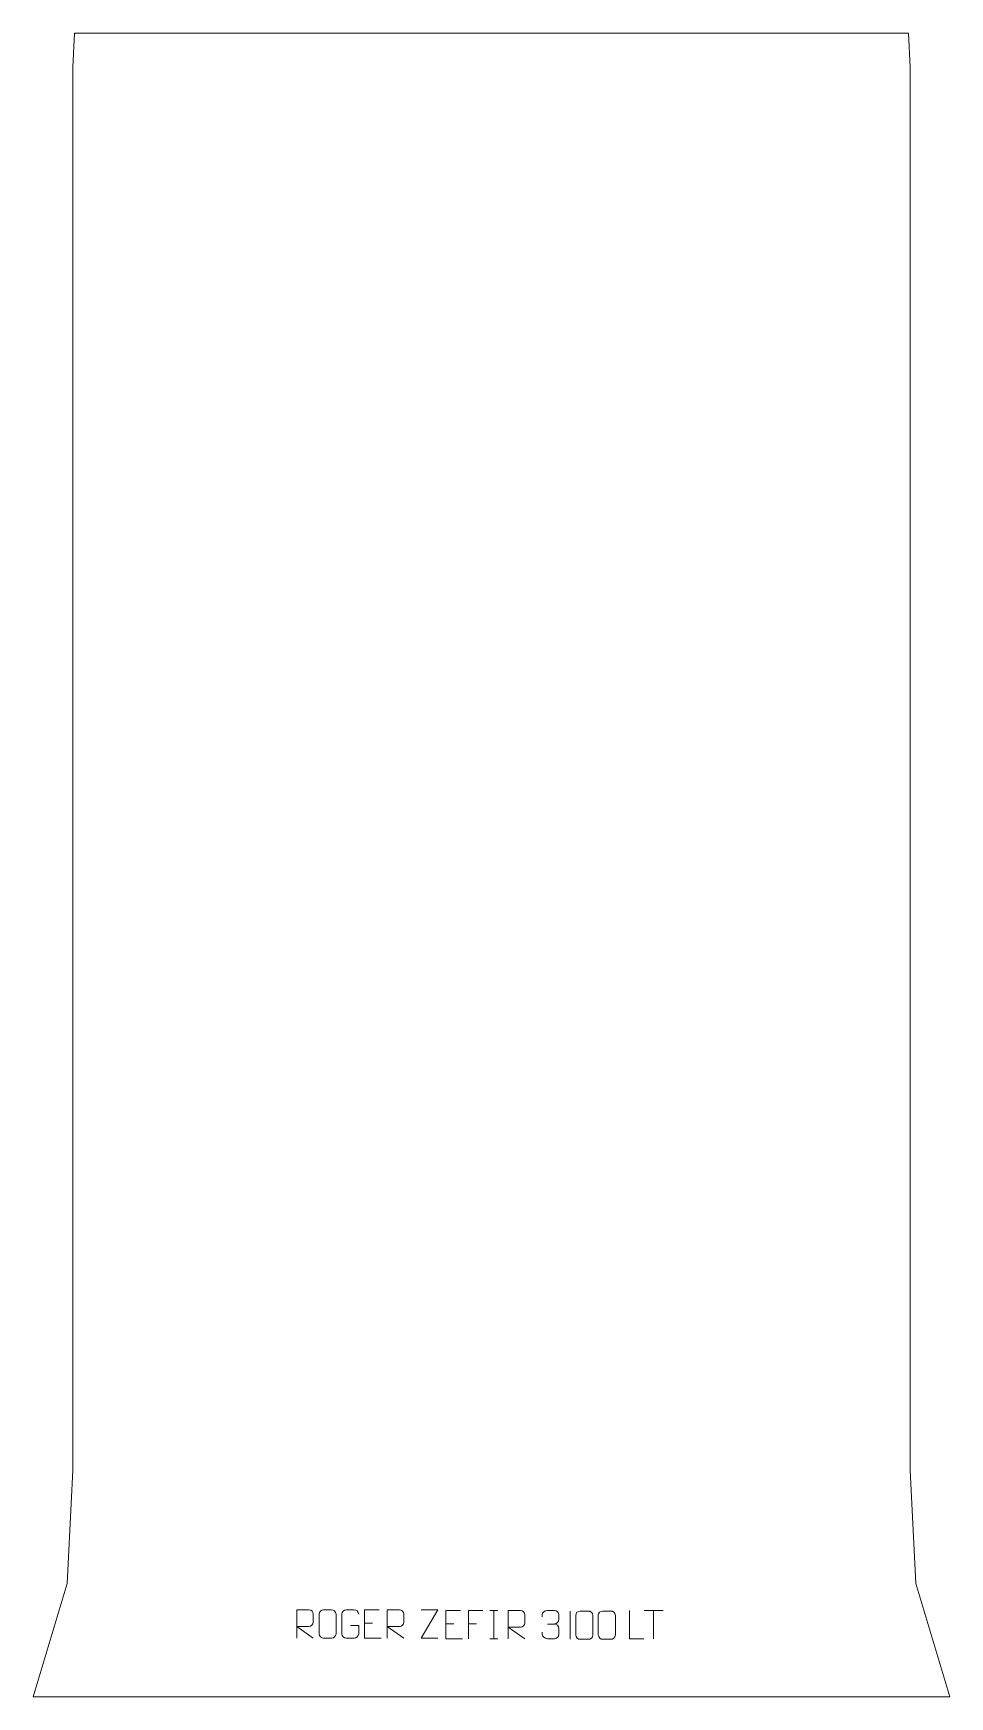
# Model space of a CAD drawing. Header units: millimetres. Extents: x -405 to 405, y -1228 to 242.
import ezdxf

# ---------------------------------------------------------------- set-up
doc = ezdxf.new("R2010")
doc.units = ezdxf.units.MM
doc.header["$MEASUREMENT"] = 0
doc.layers.add('layer 1', color=7, linetype='Continuous')

msp = doc.modelspace()

# ---------------------------------------------------------------- linework, layer by layer
at = {"layer": 'layer 1', "color": 242, "lineweight": 9}
msp.add_open_spline([(370.0007, 211.7821), (370.0007, 211.7821), (370.0007, -1028.217), (370.0007, -1028.217), (370.0007, -1028.217), (370.0007, -1028.217), (375.0002, -1128.2167), (375.0002, -1128.2167), (375.0002, -1128.2167), (375.0002, -1128.2167), (404.9993, -1228.2165), (404.9993, -1228.2165), (404.9993, -1228.2165), (404.9993, -1228.2165), (-404.9993, -1228.2165), (-404.9993, -1228.2165), (-404.9993, -1228.2165), (-404.9993, -1228.2165), (-374.999, -1128.2167), (-374.999, -1128.2167), (-374.999, -1128.2167), (-374.999, -1128.2167), (-369.9998, -1028.217), (-369.9998, -1028.217), (-369.9998, -1028.217), (-369.9998, -1028.217), (-369.9998, 211.7821), (-369.9998, 211.7821), (-369.9998, 211.7821), (-369.9998, 211.7821), (-368.4997, 241.7825), (-368.4997, 241.7825), (-368.4997, 241.7825), (-368.4997, 241.7825), (368.5009, 241.7825), (368.5009, 241.7825), (368.5009, 241.7825), (368.5009, 241.7825), (370.0007, 211.7821), (370.0007, 211.7821)], degree=3, knots=[0, 0, 0, 0, 0.090909091, 0.090909091, 0.090909091, 0.090909091, 0.181818182, 0.181818182, 0.181818182, 0.181818182, 0.272727273, 0.272727273, 0.272727273, 0.272727273, 0.363636364, 0.363636364, 0.363636364, 0.363636364, 0.454545455, 0.454545455, 0.454545455, 0.454545455, 0.545454545, 0.545454545, 0.545454545, 0.545454545, 0.636363636, 0.636363636, 0.636363636, 0.636363636, 0.727272727, 0.727272727, 0.727272727, 0.727272727, 0.818181818, 0.818181818, 0.818181818, 0.818181818, 1, 1, 1, 1], dxfattribs=at)
at = {"layer": 'layer 1', "color": 250, "lineweight": 9}
for points, knots in [([(-172.1525, -1176.3621), (-172.1525, -1176.3621), (-172.1525, -1151.4086), (-172.1525, -1151.4086), (-172.1525, -1151.4086), (-168.5577, -1151.4086), (-164.9622, -1151.4086), (-161.367, -1151.4086), (-161.367, -1151.4086), (-159.0417, -1151.4463), (-157.4844, -1152.9363), (-157.4885, -1155.3027), (-157.4885, -1155.3027), (-157.4889, -1157.3382), (-157.4889, -1160.3976), (-157.4885, -1162.4336), (-157.4885, -1162.4336), (-157.495, -1164.3091), (-159.3073, -1166.2509), (-161.3168, -1166.27), (-161.3168, -1166.27), (-161.3168, -1166.27), (-172.1525, -1166.27), (-172.1525, -1166.27), (-172.1525, -1166.27), (-172.1525, -1166.27), (-157.4978, -1176.3621), (-157.4978, -1176.3621)], [0, 0, 0, 0, 0.125, 0.125, 0.125, 0.125, 0.25, 0.25, 0.25, 0.25, 0.375, 0.375, 0.375, 0.375, 0.5, 0.5, 0.5, 0.5, 0.625, 0.625, 0.625, 0.625, 0.75, 0.75, 0.75, 0.75, 1, 1, 1, 1]), ([(-148.3401, -1151.4089), (-146.0144, -1151.4089), (-143.6883, -1151.4089), (-141.3622, -1151.4089), (-141.3622, -1151.4089), (-139.4156, -1151.3733), (-137.4242, -1152.8649), (-137.3975, -1155.3025), (-137.3975, -1155.3025), (-137.3979, -1161.0494), (-137.3979, -1166.7967), (-137.3975, -1172.5444), (-137.3975, -1172.5444), (-137.5373, -1174.8678), (-139.2145, -1176.3474), (-141.3622, -1176.3582), (-141.3622, -1176.3582), (-143.6941, -1176.3578), (-146.026, -1176.3578), (-148.3575, -1176.3582), (-148.3575, -1176.3582), (-150.2825, -1176.4636), (-152.2546, -1174.5791), (-152.2434, -1172.5618), (-152.2434, -1172.5618), (-152.2431, -1166.7917), (-152.2431, -1161.022), (-152.2434, -1155.2527), (-152.2434, -1155.2527), (-152.2392, -1153.1146), (-150.4925, -1151.3954), (-148.3401, -1151.4089)], [0, 0, 0, 0, 0.111111111, 0.111111111, 0.111111111, 0.111111111, 0.222222222, 0.222222222, 0.222222222, 0.222222222, 0.333333333, 0.333333333, 0.333333333, 0.333333333, 0.444444444, 0.444444444, 0.444444444, 0.444444444, 0.555555556, 0.555555556, 0.555555556, 0.555555556, 0.666666667, 0.666666667, 0.666666667, 0.666666667, 0.777777778, 0.777777778, 0.777777778, 0.777777778, 1, 1, 1, 1]), ([(-124.5656, -1165.3764), (-124.5656, -1165.3764), (-117.3975, -1165.3764), (-117.3975, -1165.3764), (-117.3975, -1165.3764), (-117.3975, -1165.3764), (-117.3975, -1172.5445), (-117.3975, -1172.5445), (-117.3975, -1172.5445), (-117.5372, -1174.8679), (-119.2144, -1176.3475), (-121.3622, -1176.3583), (-121.3622, -1176.3583), (-123.694, -1176.3579), (-126.026, -1176.3579), (-128.3575, -1176.3583), (-128.3575, -1176.3583), (-130.2824, -1176.4637), (-132.2546, -1174.5792), (-132.2434, -1172.5619), (-132.2434, -1172.5619), (-132.243, -1166.7918), (-132.243, -1161.0221), (-132.2434, -1155.2528), (-132.2434, -1155.2528), (-132.2392, -1153.1147), (-130.4924, -1151.3955), (-128.3401, -1151.4089), (-128.3401, -1151.4089), (-126.0144, -1151.4089), (-123.6883, -1151.4089), (-121.3622, -1151.4089), (-121.3622, -1151.4089), (-119.4155, -1151.3735), (-117.4241, -1152.865), (-117.3975, -1155.3027)], [0, 0, 0, 0, 0.1, 0.1, 0.1, 0.1, 0.2, 0.2, 0.2, 0.2, 0.3, 0.3, 0.3, 0.3, 0.4, 0.4, 0.4, 0.4, 0.5, 0.5, 0.5, 0.5, 0.6, 0.6, 0.6, 0.6, 0.7, 0.7, 0.7, 0.7, 0.8, 0.8, 0.8, 0.8, 1, 1, 1, 1]), ([(-99.3795, -1151.4086), (-99.3795, -1151.4086), (-112.2534, -1151.4086), (-112.2534, -1151.4086), (-112.2534, -1151.4086), (-112.2534, -1151.4086), (-112.2534, -1176.3622), (-112.2534, -1176.3622), (-112.2534, -1176.3622), (-112.2534, -1176.3622), (-97.3876, -1176.3622), (-97.3876, -1176.3622)], [0, 0, 0, 0, 0.25, 0.25, 0.25, 0.25, 0.5, 0.5, 0.5, 0.5, 1, 1, 1, 1]), ([(-92.1525, -1176.3621), (-92.1525, -1176.3621), (-92.1525, -1151.4086), (-92.1525, -1151.4086), (-92.1525, -1151.4086), (-88.5577, -1151.4086), (-84.9622, -1151.4086), (-81.367, -1151.4086), (-81.367, -1151.4086), (-79.0417, -1151.4463), (-77.4844, -1152.9363), (-77.4885, -1155.3027), (-77.4885, -1155.3027), (-77.4889, -1157.3382), (-77.4889, -1160.3976), (-77.4885, -1162.4336), (-77.4885, -1162.4336), (-77.495, -1164.3091), (-79.3073, -1166.2509), (-81.3168, -1166.27), (-81.3168, -1166.27), (-81.3168, -1166.27), (-92.1525, -1166.27), (-92.1525, -1166.27), (-92.1525, -1166.27), (-92.1525, -1166.27), (-77.4978, -1176.3621), (-77.4978, -1176.3621)], [0, 0, 0, 0, 0.125, 0.125, 0.125, 0.125, 0.25, 0.25, 0.25, 0.25, 0.375, 0.375, 0.375, 0.375, 0.5, 0.5, 0.5, 0.5, 0.625, 0.625, 0.625, 0.625, 0.75, 0.75, 0.75, 0.75, 1, 1, 1, 1]), ([(-47.523, -1176.3641), (-47.523, -1176.3641), (-62.142, -1176.3641), (-62.142, -1176.3641), (-62.142, -1176.3641), (-62.142, -1176.3641), (-47.4987, -1151.4067), (-47.4987, -1151.4067), (-47.4987, -1151.4067), (-47.4987, -1151.4067), (-62.142, -1151.4067), (-62.142, -1151.4067)], [0, 0, 0, 0, 0.25, 0.25, 0.25, 0.25, 0.5, 0.5, 0.5, 0.5, 1, 1, 1, 1]), ([(-27.5305, -1152.0057), (-27.5305, -1152.0057), (-40.4044, -1152.0057), (-40.4044, -1152.0057), (-40.4044, -1152.0057), (-40.4044, -1152.0057), (-40.4044, -1176.9593), (-40.4044, -1176.9593), (-40.4044, -1176.9593), (-40.4044, -1176.9593), (-25.5386, -1176.9593), (-25.5386, -1176.9593)], [0, 0, 0, 0, 0.25, 0.25, 0.25, 0.25, 0.5, 0.5, 0.5, 0.5, 1, 1, 1, 1]), ([(-7.5304, -1152.0057), (-7.5304, -1152.0057), (-20.4044, -1152.0057), (-20.4044, -1152.0057), (-20.4044, -1152.0057), (-20.4044, -1152.0057), (-20.4044, -1176.9593), (-20.4044, -1176.9593)], [0, 0, 0, 0, 0.333333333, 0.333333333, 0.333333333, 0.333333333, 1, 1, 1, 1]), ([(14.7006, -1176.9592), (14.7006, -1176.9592), (14.7006, -1152.0057), (14.7006, -1152.0057), (14.7006, -1152.0057), (18.2954, -1152.0057), (21.8909, -1152.0057), (25.4861, -1152.0057), (25.4861, -1152.0057), (27.8114, -1152.0434), (29.3687, -1153.5334), (29.3646, -1155.8998), (29.3646, -1155.8998), (29.3642, -1157.9353), (29.3642, -1160.9947), (29.3646, -1163.0307), (29.3646, -1163.0307), (29.3581, -1164.9062), (27.5458, -1166.848), (25.5363, -1166.8671), (25.5363, -1166.8671), (25.5363, -1166.8671), (14.7006, -1166.8671), (14.7006, -1166.8671), (14.7006, -1166.8671), (14.7006, -1166.8671), (29.3553, -1176.9592), (29.3553, -1176.9592)], [0, 0, 0, 0, 0.125, 0.125, 0.125, 0.125, 0.25, 0.25, 0.25, 0.25, 0.375, 0.375, 0.375, 0.375, 0.5, 0.5, 0.5, 0.5, 0.625, 0.625, 0.625, 0.625, 0.75, 0.75, 0.75, 0.75, 1, 1, 1, 1]), ([(44.6854, -1157.7004), (44.6854, -1157.7004), (44.6854, -1155.8432), (44.6854, -1155.8432), (44.6854, -1155.8432), (44.6711, -1154.1013), (47.3356, -1151.9832), (49.3947, -1152.0059), (49.3947, -1152.0059), (51.4588, -1152.0059), (53.5228, -1152.0059), (55.5865, -1152.0059), (55.5865, -1152.0059), (57.781, -1151.9971), (59.3793, -1153.8439), (59.4237, -1155.756), (59.4237, -1155.756), (59.4233, -1157.1911), (59.4233, -1158.6262), (59.4237, -1160.0617), (59.4237, -1160.0617), (59.3751, -1161.7152), (57.7725, -1163.9452), (55.5742, -1163.9352), (55.5742, -1163.9352), (57.7779, -1163.9464), (59.3859, -1165.7496), (59.4399, -1167.8091), (59.4399, -1167.8091), (59.4395, -1169.5938), (59.4395, -1171.3785), (59.4399, -1173.1636), (59.4399, -1173.1636), (59.45, -1175.225), (57.3951, -1176.9881), (55.5742, -1176.98), (55.5742, -1176.98), (53.5089, -1176.9797), (51.4437, -1176.9797), (49.3781, -1176.98), (49.3781, -1176.98), (47.2095, -1176.9685), (44.6785, -1174.5683), (44.6599, -1173.1065), (44.6599, -1173.1065), (44.6599, -1173.1065), (44.6599, -1171.1979), (44.6599, -1171.1979)], [0, 0, 0, 0, 0.076923077, 0.076923077, 0.076923077, 0.076923077, 0.153846154, 0.153846154, 0.153846154, 0.153846154, 0.230769231, 0.230769231, 0.230769231, 0.230769231, 0.307692308, 0.307692308, 0.307692308, 0.307692308, 0.384615385, 0.384615385, 0.384615385, 0.384615385, 0.461538462, 0.461538462, 0.461538462, 0.461538462, 0.538461538, 0.538461538, 0.538461538, 0.538461538, 0.615384615, 0.615384615, 0.615384615, 0.615384615, 0.692307692, 0.692307692, 0.692307692, 0.692307692, 0.769230769, 0.769230769, 0.769230769, 0.769230769, 0.846153846, 0.846153846, 0.846153846, 0.846153846, 1, 1, 1, 1]), ([(78.3716, -1152.4825), (80.7377, -1152.4825), (83.1042, -1152.4825), (85.4707, -1152.4825), (85.4707, -1152.4825), (87.4512, -1152.4469), (89.4772, -1153.9412), (89.5043, -1156.3833), (89.5043, -1156.3833), (89.5039, -1162.1407), (89.5039, -1167.8985), (89.5043, -1173.6567), (89.5043, -1173.6567), (89.3622, -1175.9843), (87.6558, -1177.4666), (85.4707, -1177.4774), (85.4707, -1177.4774), (83.0983, -1177.477), (80.7259, -1177.477), (78.3539, -1177.4774), (78.3539, -1177.4774), (76.3954, -1177.583), (74.389, -1175.6951), (74.4004, -1173.6741), (74.4004, -1173.6741), (74.4008, -1167.8935), (74.4008, -1162.1132), (74.4004, -1156.3334), (74.4004, -1156.3334), (74.4047, -1154.1914), (76.1818, -1152.4689), (78.3716, -1152.4825)], [0, 0, 0, 0, 0.111111111, 0.111111111, 0.111111111, 0.111111111, 0.222222222, 0.222222222, 0.222222222, 0.222222222, 0.333333333, 0.333333333, 0.333333333, 0.333333333, 0.444444444, 0.444444444, 0.444444444, 0.444444444, 0.555555556, 0.555555556, 0.555555556, 0.555555556, 0.666666667, 0.666666667, 0.666666667, 0.666666667, 0.777777778, 0.777777778, 0.777777778, 0.777777778, 1, 1, 1, 1]), ([(98.3716, -1152.4825), (100.7377, -1152.4825), (103.1042, -1152.4825), (105.4707, -1152.4825), (105.4707, -1152.4825), (107.4512, -1152.4469), (109.4772, -1153.9412), (109.5043, -1156.3833), (109.5043, -1156.3833), (109.5039, -1162.1407), (109.5039, -1167.8985), (109.5043, -1173.6567), (109.5043, -1173.6567), (109.3622, -1175.9843), (107.6558, -1177.4666), (105.4707, -1177.4774), (105.4707, -1177.4774), (103.0983, -1177.477), (100.7259, -1177.477), (98.3539, -1177.4774), (98.3539, -1177.4774), (96.3954, -1177.583), (94.389, -1175.6951), (94.4004, -1173.6741), (94.4004, -1173.6741), (94.4008, -1167.8935), (94.4008, -1162.1132), (94.4004, -1156.3334), (94.4004, -1156.3334), (94.4047, -1154.1914), (96.1818, -1152.4689), (98.3716, -1152.4825)], [0, 0, 0, 0, 0.111111111, 0.111111111, 0.111111111, 0.111111111, 0.222222222, 0.222222222, 0.222222222, 0.222222222, 0.333333333, 0.333333333, 0.333333333, 0.333333333, 0.444444444, 0.444444444, 0.444444444, 0.444444444, 0.555555556, 0.555555556, 0.555555556, 0.555555556, 0.666666667, 0.666666667, 0.666666667, 0.666666667, 0.777777778, 0.777777778, 0.777777778, 0.777777778, 1, 1, 1, 1]), ([(134.7799, -1177.0829), (134.7799, -1177.0829), (121.8308, -1177.0829), (121.8308, -1177.0829), (121.8308, -1177.0829), (121.8308, -1177.0829), (121.8308, -1152.1293), (121.8308, -1152.1293)], [0, 0, 0, 0, 0.333333333, 0.333333333, 0.333333333, 0.333333333, 1, 1, 1, 1])]:
    msp.add_open_spline(points, degree=3, knots=knots, dxfattribs=at)
for points in [[(-1.5515, -1152.0057), (-1.5515, -1152.0057), (5.6166, -1152.0057), (5.6166, -1152.0057)], [(2.0325, -1152.0057), (2.0325, -1152.0057), (2.0325, -1176.9592), (2.0325, -1176.9592)], [(69.3951, -1152.4585), (69.3951, -1152.4585), (69.3951, -1177.4326), (69.3951, -1177.4326)], [(134.8117, -1152.1528), (134.8117, -1152.1528), (151.7989, -1152.1528), (151.7989, -1152.1528)], [(143.3055, -1177.0828), (143.3055, -1177.0828), (143.3055, -1152.1293), (143.3055, -1152.1293)], [(-112.2534, -1163.2883), (-112.2534, -1163.2883), (-105.0853, -1163.2883), (-105.0853, -1163.2883)], [(-40.4044, -1163.8854), (-40.4044, -1163.8854), (-33.2363, -1163.8854), (-33.2363, -1163.8854)], [(-20.4044, -1163.8854), (-20.4044, -1163.8854), (-13.2363, -1163.8854), (-13.2363, -1163.8854)], [(49.3951, -1163.9456), (49.3951, -1163.9456), (55.5915, -1163.9456), (55.5915, -1163.9456)], [(-1.5515, -1176.9592), (-1.5515, -1176.9592), (5.6166, -1176.9592), (5.6166, -1176.9592)]]:
    msp.add_open_spline(points, degree=3, dxfattribs=at)

doc.saveas('drawing.dxf')
